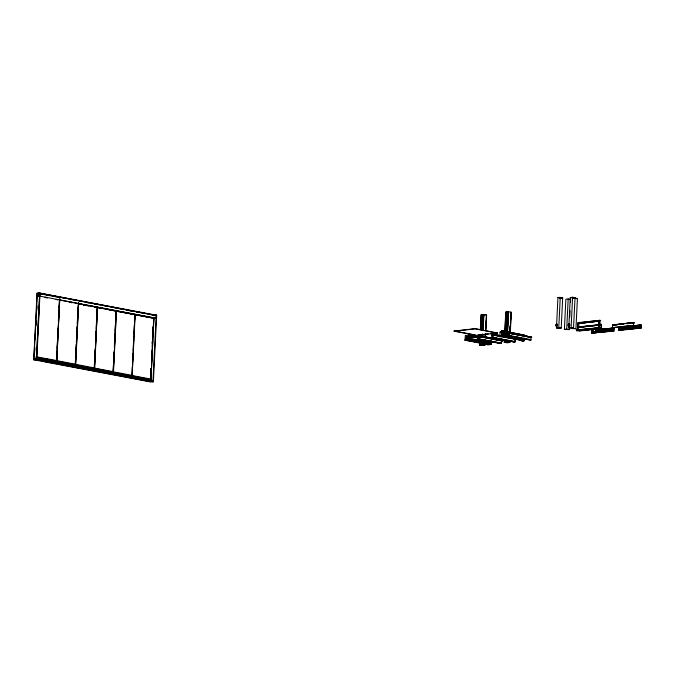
<?xml version="1.0" encoding="UTF-8"?>
<svg xmlns="http://www.w3.org/2000/svg" width="675" height="675" viewBox="0 0 675 675"><rect width="100%" height="100%" fill="white"/><g stroke="black" fill="none" stroke-linecap="round" stroke-linejoin="round"><path stroke-width="1.01" d="M468.956 336.074L468.863 339.306L491.105 343.592A3.991 2.7 -79.2 0 0 491.366 342.875A3.923 2.649 -79.2 0 0 491.442 342.571A4.092 2.767 -79.2 0 0 491.611 341.17M578.914 322.734L599.957 320.414L598.649 321.081L577.387 323.62L598.556 321.182L599.957 320.279L599.636 325.122M596.253 330.32L596.388 328.312M36.509 358.695L153.394 380.953L153.335 381.687L36.442 359.454L33.75 359.767L36.998 293.296L39.648 293.009L36.383 359.488L153.419 381.712L150.761 381.729M75.608 366.145L75.305 366.576L78.376 303.37M469.226 335.863L469.294 336.116A4.016 2.708 -79.2 0 1 469.049 339.044M478.465 337.956L469.184 336.226L478.364 337.854M468.458 336.985L467.792 336.766M501.365 331.644L501.145 331.535M500.867 331.67L500.993 331.518M466.003 337.492L465.927 339.517M466.729 339.871L488.076 344.039L489.569 343.828M501.938 336.319L524.011 340.521L492.151 334.808M501.879 330.978L524.18 335.213L524.163 335.711M502.04 331.197L531.217 337.078L502.107 331.4M523.792 340.386L501.694 336.108L501.027 336.496M36.121 359.218L36.332 356.746M132.022 375.46L132.207 377.696M467.994 337.365L468.264 337.171M591.789 330.286L593.004 330.514M592.962 330.868L591.773 330.598L591.646 333.121L613.904 331.037L613.98 328.506M612.773 324.92L633.597 322.498L633.504 325.367L612.461 327.687L612.554 324.81M614.022 328.514L612.807 328.278L612.689 330.809L591.646 333.121M618.941 327.392L640.685 324.987L618.941 327.392L620.165 327.527M639.984 324.979L641.208 325.207L641.064 328.05L620.021 330.362L618.806 330.134L618.95 327.653M480.001 336.876L477.892 336.285L502.639 340.883L477.951 335.888M477.841 335.796L478.921 335.559L478.01 335.812M478.896 336.336L477.892 336.378L501.5 340.867L501.297 343.288L479.123 339.095L479.334 336.656L478.322 336.749M501.618 340.504L502.63 340.065M502.419 340.605L478.077 335.711M502.605 340.841L501.601 340.959L501.829 340.588M508.714 335.846L530.896 340.166L508.68 335.905L508.832 332.691M516.24 339.339L515.236 339.39M33.809 359.767L37.446 293.372L37.243 297.523L37.446 293.372L36.998 293.296M34.771 347.389L34.467 353.616L34.754 348.418M35.429 333.88L35.176 339.078L35.421 334.918M36.087 320.38L35.834 325.578L36.129 320.38M36.804 305.843L36.551 311.032L36.788 306.872M34.492 359.007L36.526 359.792M37.69 296.207L37.842 293.186M38.095 293.161L37.943 296.182L38.306 293.136M38.112 296.173L38.264 293.152L42.483 293.929M35.556 359.311L152.466 381.78M38.77 293.085L38.408 296.131L38.559 293.11L156.389 315.546L150.964 314.584M39.226 293.034L38.872 296.08L39.023 293.06L156.136 315.571M36.222 358.999L36.366 356.746M156.465 315.217L156.381 318.246L39.336 296.03L39.479 293.009L156.668 315.242L153.385 381.712M36.813 359.556L40.019 293.093M77.971 309.015L78.604 303.801L75.625 366.55L75.777 364.306L56.43 360.56L56.649 356.383M57.054 348.047L57.367 341.786M57.713 334.496L58.033 328.236M58.379 320.946L58.691 314.685M58.784 312.601L58.894 310.517M59.037 307.395L59.358 301.134M155.79 318.313L59.569 300.012L56.557 362.492M56.599 361.952L59.864 297.557L39.791 293.743L36.492 358.982L152.719 381.088M56.751 362.838L59.619 300.063M56.835 362.838L56.945 360.602L36.29 356.771M75.583 358.003L75.263 364.264L94.711 368.002M75.929 350.713L76.241 344.452M76.334 342.377L76.452 340.284M76.596 337.163L76.908 330.902M77.001 328.818L77.11 326.734M77.262 323.603L77.566 317.351M75.431 365.656L78.638 302.307M94.23 367.993L94.483 362.779M94.829 355.489L95.15 349.228M95.496 341.93L96.01 331.501M96.171 328.379L96.474 322.118M96.871 313.782L97.183 307.522M94.306 370.313L97.335 307.1M94.407 369.352L97.546 307.074M94.576 370.28L97.419 307.496M113.079 371.706L113.383 365.445M113.738 358.155L114.05 351.894M114.396 344.604L114.716 338.344M114.809 336.26L114.919 334.176M115.071 331.045L115.374 324.785M115.771 316.457L116.412 311.234L113.4 373.984M113.113 374.009L113.51 365.47M113.586 363.859L114.176 351.92M114.404 347.22L115.518 324.329M115.754 319.604L116.184 310.812M113.231 373.098L116.395 310.787M113.51 373.241L113.206 371.731M132.266 367.073L132.232 375.418M132.629 361.884L132.933 353.523M133.186 350.418L133.642 338.926M134.004 333.737L134.308 325.367M134.671 320.186L135.025 314.921M131.971 376.988L134.958 314.516M135.169 314.499L132.089 376.616M150.854 371.545L151.006 368.423L150.846 374.962M151.563 356.999L151.664 354.923L151.512 361.403M152.221 343.499L152.322 341.423M152.879 329.999L153.031 326.886L152.887 333.256M151.917 353.067L152.018 350.983M152.229 346.815L152.364 341.415M150.837 378.118L151.175 368.702M151.529 364.002L151.985 354.637M152.061 353.093L152.651 341.12M152.879 336.412L153.765 318.237M150.972 381.038L153.731 318.684M154.027 317.174L150.82 380.523M150.981 381.409L151.124 379.139L131.844 375.477M152.972 381.637L156.22 315.166M153.082 381.442L37.235 359.016M156.254 318.262L156.364 315.233M454.115 331.163L475.166 328.632L497.315 333.062L476.272 335.374L454.115 331.163L475.158 328.843L497.315 333.062M466.518 339.702L466.594 337.314L471.133 338.133M466.602 339.694L468.863 339.154L491.122 343.339A4.084 2.759 -79.2 0 0 491.527 341.179M466.729 336.994L466.627 339.272L468.863 339.036L491.037 343.229M468.323 335.855L468.357 336.69M468.745 340.006L468.939 339.382A3.991 2.7 -79.2 0 0 469.201 338.656A3.923 2.649 -79.2 0 0 469.285 338.361M468.863 336.918L469.471 336.631M468.855 339.922L491.062 343.904M469.277 336.623L468.29 336.774L469.184 336.631L469.193 335.863M470.542 335.652C468.315 336.082 473.158 333.408 471.445 336.032M470.77 334.842C471.091 334.716 472.846 337.247 471.538 334.91M471.876 336.901L471.901 336.352L473.091 336.209L471.901 336.352M471.952 336.361L471.909 336.96L470.559 336.682M473.065 336.226L473.04 336.859M473.175 335.526L473.605 335.543M473.234 335.585L473.327 335.382M478.246 336.454L478.254 335.686L502.715 340.284L478.761 335.618M501.711 340.267L501.432 343.398L500.293 343.541L478.119 339.314L478.297 335.99M478.516 336.428L478.533 336.04M478.567 336.277L478.592 335.644M478.727 336.698L477.858 336.504M479.419 336.192L479.275 339.179L478.128 339.323M482.296 345.49L479.587 344.976L479.697 342.706M480.347 329.316L481.064 314.736L483.798 314.508M479.858 342.875L479.765 344.976L482.296 345.465M480.524 329.349L481.233 314.744M480.752 342.773L481.056 344.866M481.056 336.521L481.157 334.437M481.359 330.269L482.532 314.651M480.727 344.858L480.828 342.765M481.14 336.53L481.241 334.429M481.444 330.277L482.203 314.634M480.878 344.883L480.997 342.748M481.224 336.504L481.402 334.412M481.528 330.252L482.372 314.618M482.321 336.386L482.431 334.302M482.625 330.134L483.562 314.533M482.397 336.386L482.498 334.294M482.709 330.134L483.469 314.491M482.482 336.361L482.667 334.268M482.785 330.117L483.638 314.474L486.616 314.963L485.857 330.615M482.676 336.344L482.777 334.235M482.979 330.092L483.739 314.44M482.844 336.352L482.937 334.243M483.148 330.1L483.907 314.449M485.021 336.892L485.19 334.758M485.663 325.426L485.857 321.207M485.19 336.876L485.283 334.783M485.663 328.531L485.949 321.241M485.376 336.859L485.528 333.703M485.688 330.607L486.337 314.989M485.553 336.867L485.705 333.712M487.932 344.613L487.274 343.972M490.902 344.225L490.919 343.803M491.206 341.508L491.181 343.583A4.354 2.945 -79.2 0 0 491.653 341.288M491.003 343.887L467.868 339.77M491.493 334.311L491.4 335.534L493.493 335.922M515.219 338.901L515.067 341.896L513.928 342.039L491.754 337.812L491.889 334.184L500.243 335.737M492.109 334.657L492.134 334.167M492.151 334.927L492.227 334.15M492.556 335.18L492.598 334.488M492.851 337.407L514.932 341.795L515.135 339.373M492.91 337.686L493.054 334.682M500.437 343.238L478.212 339.019L501.432 343.398M501.061 336.428L501.862 336.563M501.778 336.293L501.55 335.669M501.981 333.998L501.609 334.209L511.768 336.116M501.812 340.673L501.787 340.217M524.036 340.664L501.888 336.26M501.702 335.821L501.753 333.366M501.668 333.248L502.023 331.121M501.964 340.2L501.955 340.968L502.065 340.192M502.225 340.934L502.301 340.149L502.276 340.782M506.976 342.782L504.267 342.259L504.36 340.158M504.773 331.847L505.735 312.027L508.477 311.799L507.406 332.589M504.537 340.158L504.436 342.267L506.782 342.039M504.951 331.855L505.913 312.036M505.406 342.149L505.507 340.057M505.921 331.737L506.883 311.926M505.491 342.132L505.676 340.04L505.735 342.157M507.052 311.909L505.997 331.712L507.212 311.943M507.127 332.64L508.148 311.782M507.212 332.615L508.309 311.766L511.296 312.255L510.283 333.113M507.566 332.598L508.587 311.74M508.739 335.948L508.832 333.29L509.482 333.163M508.84 333.222L508.874 332.733M509.954 329.965L510.106 325.848M510.621 316.415L510.604 312.272M509.962 332.083L510.19 325.848M510.629 318.541L510.84 312.247M509.979 333.121L510.3 326.869M510.646 319.57L511.127 312.272L510.106 333.104M509.65 342.487L509.752 340.377M507.136 342.757L509.819 342.495L509.92 340.386M492.531 334.741L491.535 334.851L523.226 340.647M523.952 340.352L524.028 338.234M524.062 338.909L524.011 340.833L522.332 341.094A0.937 0.633 -79.2 0 1 522.112 341.077L522.163 341.086M524.273 335.694L524.247 335.045L502.04 330.817L500.369 331.847M530.888 340.175L530.98 336.825M508.823 332.977L531.647 337.5L501.981 332.007M561.212 328.075L556.453 327.864L557.93 297.65L560.25 297.422L558.773 327.611L556.445 327.848L561.212 328.075L562.688 297.861L558.014 297.532M569.346 325.443L569.143 329.611L564.393 329.408L565.869 299.194L568.19 298.957M564.393 329.408L566.705 329.147L568.181 298.932L570.62 299.396L570.468 302.527M568.797 327.788L573.548 327.991L568.797 327.788L570.274 297.574L572.805 297.363M569.751 317.115L570.063 310.863M571.117 327.527L572.594 297.312L575.033 297.776L573.505 328.278L571.185 328.531L575.935 328.742L577.42 298.527L574.982 298.063M598.843 328.109L598.852 325.148L598.717 327.932L576.897 330.041L576.771 330.809L576.821 329.898L598.632 327.797L599.088 324.928L598.928 328.244L577.884 330.556L577.766 327.189M578.762 327.417L577.462 327.198L577.657 323.266L578.914 322.591L599.957 320.279M577.547 327.189L577.741 323.257L578.998 322.582L578.678 327.426L599.721 325.114L598.43 324.768L577.555 327.063L578.77 327.299M577.783 327.257L577.673 330.244L576.897 330.041M577.8 330.421L577.808 327.468L601.273 324.81L601.054 324.295L599.054 324.515M580.163 330.438A3.603 2.599 83.7 0 1 580.053 330.649L600.927 328.506L579.876 330.936L576.889 330.37L598.717 327.932M582.061 330.429L580.061 330.514M592.287 330.801L592.237 330.37M592.338 330.387L592.279 331.898L591.798 331.805L613.887 329.695M592.532 330.851L592.481 330.413M592.768 329.24L592.726 331.197L595.865 331.501M597.864 327.586L597.907 328.506L597.94 327.721M598.421 324.894L598.59 321.013M599.78 320.473L599.56 324.987L577.724 327.333M599.13 324.464L601.13 324.245L601.096 328.337L597.923 328.058M601.349 325.122L601.214 327.848L591.823 328.877M612.461 327.687L612.588 325.088M612.782 330.708L613.828 330.91L591.739 333.02L612.782 330.708L612.883 328.523L613.938 328.717M613.322 329.586L613.28 328.05M613.406 329.602L613.491 328.092L613.575 328.531M619.397 327.383L618.924 327.712L641.208 325.207M619.498 327.822L619.523 327.4M619.692 327.864L619.633 327.426M633.589 322.557L634.314 322.903L633.538 322.751M618.806 330.134L639.849 327.822L639.967 325.291L641.183 325.637M639.934 327.721L640.043 325.536L641.098 325.73L640.988 327.923L618.891 330.033L640.988 327.923M640.423 325.485L640.44 325.063M640.482 326.599L640.482 325.072M640.567 326.616L640.676 325.105M640.727 325.544L640.752 325.122M614.039 328.303L612.816 328.075M467.986 337.087C467.058 336.538 467.682 338.133 467.353 337.559M465.269 335.661L465.067 340.47M491.012 344.132L466.847 339.803M578.998 322.726L577.825 323.249M465.058 339.795L465.86 339.643L465.733 340.402M466.012 337.762L466.214 337.331M466.4 337.129L471.26 338.276M468.02 337.306L467.303 337.399M467.893 337.087L467.336 337.078L467.691 336.766M466.003 339.77L468.99 339.449A4.354 2.945 -79.2 0 0 469.176 335.239L465.37 335.441M468.88 339.457L468.889 339.415A4.354 2.945 -79.2 0 0 469.133 335.23L469.1 335.129M490.97 343.693L468.737 339.483M75.583 365.47L36.264 358.079L56.843 361.927M94.567 368.618L75.524 364.93M94.669 368.457L113.442 372.271M465.1 339.753L465.801 339.66M467.353 337.205L468.281 337.298M469.277 338.352L491.442 342.537M500.006 332.412L500.175 331.957M467.775 336.85L468.804 336.876L467.539 336.791M468.298 335.905L469.142 335.737M469.193 338.656L491.358 342.849M596.278 330.32L595.772 331.349M491.037 343.693L468.762 339.584L465.86 339.905M470.323 335.939L470.568 334.851M598.514 321.207L577.471 323.654M468.678 340.251L465.05 340.521M491.923 334.606L500.2 335.888M487.19 344.478L487.603 344.933L490.928 344.486M482.937 314.879L483.241 314.71M559.263 297.557L559.659 297.506M559.415 297.565L560.782 297.861M561.237 297.768L561.085 297.574M572.434 297.413L571.725 297.54M601.206 324.65L601.282 324.599A3.603 2.599 83.7 0 1 601.096 328.337L595.924 328.852M561.203 297.599L561.769 297.726L560.63 297.515M470.728 334.581L471.395 334.623L470.753 334.631M558.284 297.489L559.609 297.945M558.276 297.456L558.849 297.413M573.868 297.734L573.176 297.726M482.87 314.719L483.553 314.702M154.018 315.529L156.668 315.242M154.55 318.448L109.021 309.791M154.862 318.414L94.854 307.007M155.326 318.364L77.726 303.607M561.085 298.012L562.688 297.861M575.033 297.776L570.274 297.574M36.357 357.353L56.548 361.032M575.817 298.679L577.42 298.527M33.843 359.497L36.458 359.176L153.377 381.409L152.474 381.51M56.43 360.56L56.945 360.602M75.372 364.736L56.472 361.074M94.306 369.394L56.422 361.986M113.155 373.106L94.205 369.385M577.657 323.266L598.7 320.954L598.506 324.886L577.462 327.198M478.288 334.943L482.296 334.505M484.304 334.277L488.312 333.838M490.312 333.619L497.323 332.851M491.56 334.167L499.829 335.483M491.56 334.218L492.539 334.108M478.845 336.395L479.326 336.352M501.643 333.914L508.942 335.222M491.982 334.96L492.607 335.011M468.484 337.846L467.286 337.981M491.957 335.247L492.961 335.137M508.84 333.273L531.723 337.508L531.006 337.492M599.206 324.869L601.282 324.599M524.062 340.107L501.905 335.812M131.937 376.785L112.987 373.098M598.345 325.451L601.433 325.097M491.763 337.829L492.902 337.702M612.503 324.945L633.833 322.54L612.74 325.114M614.284 324.987L617.288 324.658M620.291 324.321L623.303 323.992M626.307 323.663L629.311 323.333M632.315 323.004L634.323 322.777M615.279 324.996L617.279 324.776M621.287 324.337L623.295 324.11M627.303 323.671L629.303 323.452M524.247 335.163L502.132 330.944M598.632 327.797L576.889 330.252L579.884 330.817M579.8 330.202L583.9 329.78M585.816 329.543L589.908 329.113M576.771 330.809L601.096 328.337L598.944 327.915M583.9 330.176L588.077 329.763M589.916 329.51L594.084 329.105M612.368 327.67L633.504 325.367M595.89 329.738L613.963 328.058L595.789 329.948M595.789 329.839L613.499 327.974M501.154 340.605L501.576 340.394M595.78 330.151L614.048 328.202L595.772 330.261M531.006 337.441L531.647 337.373M618.924 327.712L641.25 325.215M595.848 330.396L613.364 328.497M640.043 325.536L619 327.848L619.481 327.94M596.708 330.438L599.425 330.168M603.349 329.712L605.441 329.51M610.36 328.944L613.457 328.632M622.493 327.611L624.586 327.4M628.501 326.945L630.593 326.742M634.517 326.287L636.609 326.084M641.191 326.422L618.958 328.818L619.439 328.911M591.789 331.931L613.887 329.813M618.95 328.944L639.993 326.624M479.587 344.95L482.271 344.68M504.259 342.242L506.942 341.947M466.822 340.166L487.974 344.191L489.957 343.904M501.314 343.128L479.14 338.934M514.949 341.626L492.775 337.433M152.474 381.535L153.377 381.442L36.425 359.184M523.117 340.883L524.028 340.782L491.932 334.572M482.456 345.465L485.148 345.203L482.153 344.689M596.253 328.539L601.256 328.016M473.394 336.428L473.42 335.559L473.403 336.277M473.361 335.872L473.377 336.462L473.394 335.796M561.389 297.835L560.512 297.802M572.839 297.726L574.096 297.65L573.126 297.447M572.273 297.413L571.354 297.489L572.164 297.667M573.337 297.785L573.885 297.633L573.421 297.489M483.022 314.651L483.511 314.677M559.035 297.38L559.457 297.397M572.113 297.354L572.611 297.413M466.493 337.002L466.054 337.103M473.394 335.677L473.403 336.285M573.117 297.785L572.636 297.768M483.452 314.643L484.599 314.727M470.745 335.686L472.011 335.838M573.041 297.38L573.48 297.43M483.916 314.685L484.481 314.744M471.293 335.677L471.901 335.804L471.344 334.868L471.842 335.753M571.961 297.7L572.451 297.726L571.792 297.624M559.988 297.768L559.457 297.709M559.837 297.751L559.491 297.675M641.166 325.08L619.042 327.189L620.123 327.392M639.993 326.506L641.039 326.827M639.849 327.822L641.064 328.05M598.944 327.788L601.104 328.202L600.919 328.624M597.932 327.932L600.927 328.506M612.689 330.809L613.904 331.037M591.882 330.176L592.92 330.379M591.84 330.834L592.895 331.037M573.505 328.278L575.935 328.742M566.705 329.147L569.143 329.611M501.972 331.493L531.217 337.078M502.04 332.513L509.11 333.939M502.031 332.699L509.085 334.041M501.938 332.918L508.992 334.277M501.905 333.222L509.077 334.631M501.896 333.349L508.967 334.707M503.66 333.863L505.702 334.302M502.706 333.762L507.752 334.716M501.879 333.889L509.043 335.332M501.711 334.032L530.896 339.584M513.776 336.513L518.822 337.458M501.618 335.661L524.062 340.023L501.618 335.829M492.041 334.117L500.293 335.703M500.108 336.032L491.932 334.37M491.484 334.994L493.585 335.348M522.332 341.094L522.383 341.103A0.937 0.633 -79.2 0 1 521.783 340.571M515.067 341.896L491.83 337.5L514.08 341.904M454.123 330.952L475.276 334.969M477.908 335.737L502.723 340.217M477.866 336.218L502.63 340.892M507.111 341.947L509.819 342.47M469.142 335.467L468.99 335.053L478.136 336.766M472.272 336.504L478.415 337.66M469.1 337.973L471.175 338.42M469.057 338.15L471.234 338.572M468.425 338.141L467.134 338.175M468.416 339.812L489.67 343.82M466.703 339.989L488.017 344.123M466.729 340.301L487.89 344.334M466.72 340.554L487.958 344.571M44.305 294.342L49.722 295.312M54.523 296.317L60.058 297.278M61.982 297.667L64.192 298.063M69.01 299.067L74.537 300.029M79.481 301.033L81.768 301.404M86.603 302.408L89.007 302.78M93.842 303.792L99.352 304.746M101.419 305.142L106.582 306.121M111.434 307.133L116.927 308.087M118.673 308.509L124.166 309.462M126.132 309.867L131.397 310.837M136.266 311.858L141.742 312.803M143.505 313.234L145.876 313.588M47.09 294.967L49.224 295.355M86.349 302.442L88.543 302.83M111.24 307.167L113.375 307.547M128.773 310.508L130.967 310.897M45.082 297.262L47.36 297.633M56 299.472L58.067 299.869M69.449 302.037L71.727 302.4M45.191 297.557L47.258 297.953M70.023 302.282L72.318 302.653M83.472 304.838L88.644 305.826M69.702 302.316L71.837 302.704M83.16 304.872L88.391 305.851M94.534 307.041L101.841 308.407M94.264 368.052L113.56 371.714M46.533 359.142L48.558 359.53M113.037 371.765L132.342 375.427M101.123 369.908L103.165 370.297M113.054 372.229L132.123 376.118M131.861 375.941L151.065 379.62M44.761 361.37L46.87 361.758M52 362.745L54.118 363.133M59.248 364.129L61.358 364.517M69.593 366.095L71.685 366.483M76.84 367.47L78.95 367.858M101.672 372.195L103.781 372.583M116.151 374.946L118.268 375.334M126.503 376.912L128.613 377.3M133.743 378.287L135.835 378.683M140.991 379.671L143.1 380.059M33.843 359.463L39.209 360.425M41.091 360.847L56.607 363.825M58.674 364.188L138.535 379.316M140.417 379.73L149.918 381.476M33.75 359.767L150.77 381.999M470.635 334.952L470.028 335.863M576.821 329.898L577.589 330.109M484.65 314.812L485.207 314.904M469.066 335.07L469.133 335.23A4.016 2.708 -79.2 0 1 469.344 335.905A3.679 2.481 -79.2 0 1 469.395 336.184L469.403 336.277M500.816 331.695L502.082 330.817L501.812 336.606L500.133 336.876A0.937 0.633 -79.2 0 1 499.635 335.635A3.628 2.447 -79.2 0 0 499.947 332.741M480.246 343.204A1.164 0.835 83.7 0 1 480.237 342.605M480.288 344.064A1.012 0.726 83.7 0 1 479.545 342.588M480.305 344.216A1.164 0.835 83.7 0 1 479.444 342.512M491.611 341.28A4.354 2.945 -79.2 0 1 491.13 343.575M557.052 325.856A1.012 0.683 -79.2 0 0 556.926 324.177A1.012 0.683 -79.2 0 0 555.955 325.392A1.012 0.683 -79.2 0 0 557.052 325.856M557.12 325.966A1.164 0.785 -79.2 0 0 556.968 324.034A1.164 0.785 -79.2 0 0 555.846 325.426A1.164 0.785 -79.2 0 0 557.12 325.966M569.379 325.78A1.012 0.683 -79.2 0 0 569.261 324.101A1.012 0.683 -79.2 0 0 568.283 325.308A1.012 0.683 -79.2 0 0 569.379 325.78M569.447 325.89A1.164 0.785 -79.2 0 0 569.303 323.958A1.164 0.785 -79.2 0 0 568.181 325.35A1.164 0.785 -79.2 0 0 569.447 325.89"/></g></svg>
